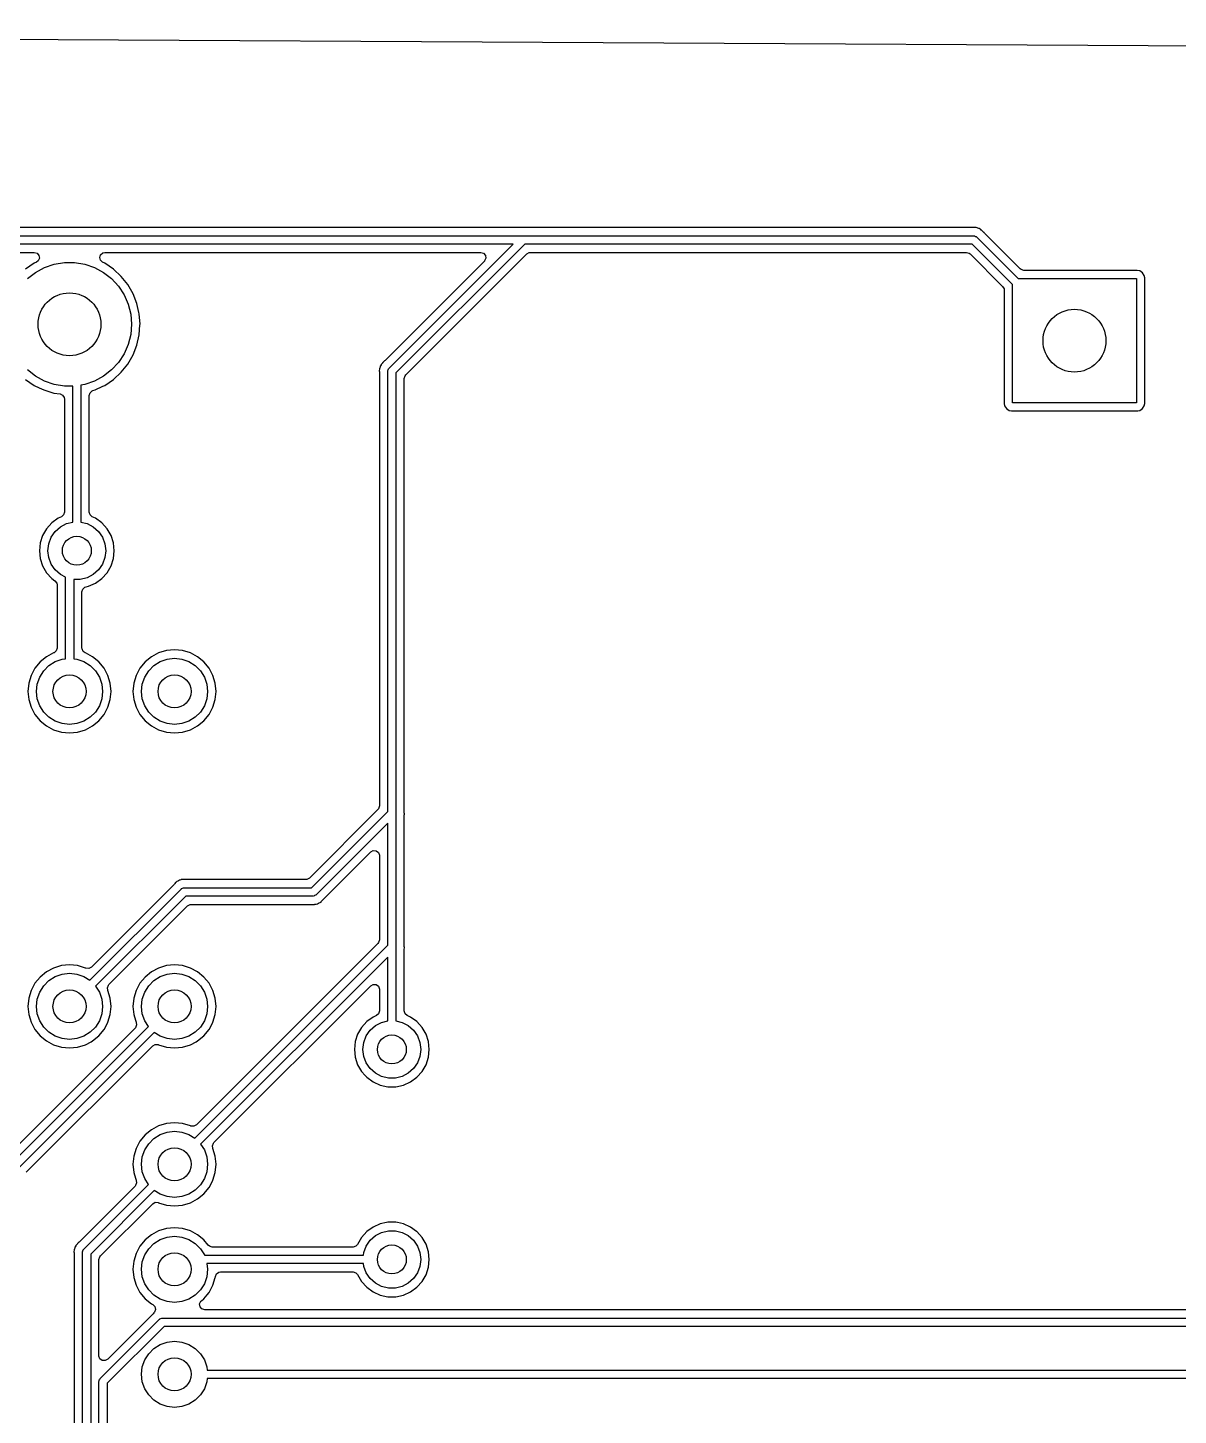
# Model space of a CAD drawing. Extents: x 148 to 304, y -194 to -124.
# Drawn here: x 204.22 to 232.05, y -157.11 to -123.55 of the extents above; entities that cross this region are included whole.
import ezdxf

# ---------------------------------------------------------------- set-up
doc = ezdxf.new("R2010")
doc.units = 0
doc.layers.add('BLACK', color=7, linetype='CONTINUOUS')

msp = doc.modelspace()

# ---------------------------------------------------------------- linework, layer by layer
at = {"layer": 'BLACK', "linetype": 'CONTINUOUS'}
for p, q in [((151.353963, -123.545501), (260.481167, -124.12907)), ((216.195195, -128.3795), (174.312139, -128.3795)), ((216.20092, -128.379368), (216.195195, -128.3795)), ((216.206972, -128.379088), (216.20092, -128.379368)), ((216.247235, -128.377227), (216.206972, -128.379088)), ((216.247238, -128.377227), (216.247235, -128.377227)), ((216.25501, -128.378311), (216.247238, -128.377227)), ((216.272138, -128.3795), (216.25501, -128.378311)), ((227.075536, -128.3795), (216.272138, -128.3795)), ((227.092666, -128.378311), (227.075536, -128.3795)), ((227.119119, -128.374621), (227.092666, -128.378311)), ((227.125858, -128.376206), (227.119119, -128.374621)), ((227.154249, -128.3795), (227.125858, -128.376206)), ((227.161173, -128.3795), (227.154249, -128.3795)), ((227.161174, -128.3795), (227.161173, -128.3795)), ((227.186089, -128.389151), (227.161174, -128.3795)), ((227.202483, -128.394228), (227.186089, -128.389151)), ((227.228479, -128.400343), (227.202483, -128.394228)), ((227.228481, -128.400344), (227.228478, -128.400343)), ((227.228478, -128.400343), (227.228479, -128.400343)), ((227.234192, -128.404256), (227.228481, -128.400344)), ((227.25947, -128.41758), (227.234192, -128.404256)), ((227.265933, -128.420084), (227.25947, -128.41758)), ((227.285679, -128.438084), (227.265933, -128.420084)), ((227.294077, -128.444737), (227.285679, -128.438084)), ((227.297794, -128.447823), (227.294077, -128.444737)), ((227.297796, -128.447825), (227.297794, -128.447823)), ((227.297797, -128.447826), (227.297796, -128.447825)), ((227.31056, -128.460589), (227.297797, -128.447826)), ((227.314683, -128.464525), (227.31056, -128.460589)), ((227.348955, -128.495768), (227.314683, -128.464525)), ((227.353687, -128.502035), (227.348955, -128.495768)), ((227.364962, -128.514991), (227.353687, -128.502035)), ((228.228152, -129.378181), (227.364962, -128.514991)), ((174.245, -128.58), (216.205, -128.58)), ((215.963578, -128.78), (174.286421, -128.78)), ((212.959289, -131.784289), (215.963578, -128.78)), ((216.246422, -128.78), (213.13, -131.896422)), ((216.205, -128.58), (227.105, -128.58)), ((227.063578, -128.78), (216.246422, -128.78)), ((228.04, -129.756422), (227.063578, -128.78)), ((227.105, -128.58), (227.112673, -128.582493)), ((227.112673, -128.582493), (227.120643, -128.581231)), ((227.120643, -128.581231), (227.141507, -128.591861)), ((227.141507, -128.591861), (227.163779, -128.599098)), ((227.163779, -128.599098), (227.168521, -128.605626)), ((227.168521, -128.605626), (227.175711, -128.609289)), ((227.175711, -128.609289), (228.181422, -129.615)), ((201.961826, -128.9805), (204.380517, -128.9805)), ((204.380517, -128.9805), (204.447556, -129.000185)), ((204.434319, -129.21622), (204.38105, -129.241872)), ((204.47423, -129.185703), (204.434319, -129.21622)), ((204.447556, -129.000185), (204.493311, -129.052989)), ((204.503255, -129.122147), (204.47423, -129.185703)), ((204.493311, -129.052989), (204.503255, -129.122147)), ((205.962869, -129.10197), (205.983917, -129.035346)), ((205.981182, -129.169397), (205.962869, -129.10197)), ((206.033041, -129.21622), (205.981182, -129.169397)), ((205.983917, -129.035346), (206.037643, -128.990678)), ((206.086309, -129.241872), (206.033041, -129.21622)), ((206.037643, -128.990678), (206.086843, -128.9805)), ((206.086843, -128.9805), (215.180167, -128.9805)), ((215.267848, -129.192181), (212.864986, -131.595041)), ((213.366819, -131.943152), (216.293152, -129.016819)), ((215.180167, -128.9805), (215.247206, -129.000185)), ((215.247206, -129.000185), (215.292961, -129.052989)), ((215.27388, -129.185703), (215.267848, -129.192181)), ((215.302905, -129.122147), (215.27388, -129.185703)), ((215.292961, -129.052989), (215.302905, -129.122147)), ((216.293152, -129.016819), (216.354475, -128.983334)), ((216.354475, -128.983334), (216.380833, -128.9805)), ((216.380833, -128.9805), (226.929167, -128.9805)), ((226.929167, -128.9805), (226.996206, -129.000185)), ((226.996206, -129.000185), (227.016848, -129.016819)), ((227.016848, -129.016819), (227.803181, -129.803152)), ((204.38105, -129.241872), (204.170462, -129.385448)), ((204.217758, -129.615094), (204.413258, -129.46293)), ((204.413258, -129.46293), (204.631137, -129.34502)), ((204.631137, -129.34502), (204.865452, -129.26458)), ((204.865452, -129.26458), (205.109811, -129.223803)), ((205.109811, -129.223803), (205.357549, -129.223803)), ((205.357549, -129.223803), (205.601908, -129.26458)), ((205.601908, -129.26458), (205.836223, -129.34502)), ((205.836223, -129.34502), (206.054102, -129.46293)), ((206.054102, -129.46293), (206.249602, -129.615094)), ((206.086311, -129.241874), (206.086309, -129.241872)), ((206.086314, -129.241875), (206.086311, -129.241874)), ((206.296897, -129.385448), (206.086314, -129.241875)), ((206.48373, -129.558803), (206.296897, -129.385448)), ((228.248794, -129.394815), (228.228152, -129.378181)), ((228.315833, -129.4145), (228.248794, -129.394815)), ((231.059748, -129.4145), (228.315833, -129.4145)), ((231.059752, -129.4145), (231.059748, -129.4145)), ((231.118229, -129.426131), (231.059752, -129.4145)), ((231.11823, -129.426132), (231.118229, -129.426131)), ((231.184552, -129.470447), (231.11823, -129.426132)), ((231.228867, -129.536769), (231.184552, -129.470447)), ((231.228868, -129.53677), (231.228867, -129.536769)), ((231.240499, -129.595247), (231.228868, -129.53677)), ((206.249602, -129.615094), (206.417391, -129.797361)), ((206.417391, -129.797361), (206.552891, -130.004759)), ((206.642639, -129.758068), (206.48373, -129.558803)), ((206.770073, -129.978792), (206.642639, -129.758068)), ((227.803181, -129.803152), (227.836666, -129.864475)), ((227.836666, -129.864475), (227.8395, -129.890833)), ((228.04, -132.615), (228.04, -129.756422)), ((228.181422, -129.615), (231.04, -129.615)), ((231.04, -129.615), (231.04, -132.615)), ((231.2405, -129.595249), (231.240499, -129.595247)), ((231.2405, -131.115001), (231.2405, -129.595249)), ((206.552891, -130.004759), (206.652406, -130.231631)), ((206.863188, -130.216043), (206.770073, -129.978792)), ((206.912299, -130.431216), (206.863188, -130.216043)), ((227.8395, -129.890833), (227.8395, -132.634752)), ((206.652406, -130.231631), (206.713222, -130.471788)), ((206.713222, -130.471788), (206.73368, -130.71868)), ((206.919902, -130.464525), (206.912299, -130.431216)), ((206.938948, -130.718675), (206.919902, -130.464525)), ((206.73368, -130.71868), (206.713222, -130.965572)), ((206.919902, -130.972837), (206.937788, -130.734157)), ((206.937788, -130.734157), (206.938948, -130.718684)), ((206.938948, -130.718684), (206.938948, -130.718675)), ((206.652406, -131.205729), (206.552891, -131.432601)), ((206.713222, -130.965572), (206.652406, -131.205729)), ((206.770073, -131.458568), (206.863188, -131.221317)), ((206.863188, -131.221317), (206.919902, -130.972837)), ((231.2405, -132.63475), (231.2405, -131.115001)), ((206.552891, -131.432601), (206.417391, -131.639999)), ((206.642639, -131.679292), (206.770073, -131.458568)), ((204.413258, -131.97443), (204.217758, -131.822266)), ((206.249602, -131.822266), (206.054102, -131.97443)), ((206.417391, -131.639999), (206.249602, -131.822266)), ((206.296897, -132.051912), (206.48373, -131.878557)), ((206.48373, -131.878557), (206.642639, -131.679292)), ((212.726206, -131.834141), (212.724621, -131.840877)), ((212.724621, -131.840877), (212.724621, -131.840882)), ((212.724621, -131.840882), (212.728311, -131.867333)), ((212.7295, -131.805751), (212.726206, -131.834141)), ((212.728311, -131.867333), (212.7295, -131.884464)), ((212.739151, -131.773913), (212.7295, -131.798826)), ((212.7295, -131.798826), (212.7295, -131.805751)), ((212.7295, -131.884464), (212.7295, -142.369167)), ((212.744228, -131.757517), (212.739151, -131.773913)), ((212.750343, -131.73152), (212.744228, -131.757517)), ((212.750345, -131.731515), (212.750343, -131.73152)), ((212.754259, -131.725802), (212.750345, -131.731515)), ((212.767578, -131.700533), (212.754259, -131.725802)), ((212.770083, -131.694067), (212.767578, -131.700533)), ((212.788085, -131.674319), (212.770083, -131.694066)), ((212.770083, -131.694066), (212.770083, -131.694067)), ((212.794746, -131.665911), (212.788085, -131.674319)), ((212.797827, -131.6622), (212.794746, -131.665911)), ((212.810574, -131.649453), (212.797827, -131.6622)), ((212.814522, -131.645318), (212.810574, -131.649453)), ((212.845767, -131.611044), (212.814522, -131.645318)), ((212.852035, -131.606312), (212.845767, -131.611044)), ((212.864986, -131.595041), (212.852035, -131.606312)), ((212.93, -131.855), (212.932493, -131.847326)), ((212.93, -142.503578), (212.93, -131.855)), ((212.931231, -131.839357), (212.941861, -131.818492)), ((212.932493, -131.847326), (212.931231, -131.839357)), ((212.941861, -131.818492), (212.949098, -131.796221)), ((212.949098, -131.796221), (212.955626, -131.791478)), ((212.955626, -131.791478), (212.959289, -131.784289)), ((213.13, -131.896422), (213.13, -142.545)), ((204.170463, -132.051912), (204.381046, -132.195485)), ((204.381046, -132.195485), (204.381051, -132.195487)), ((204.381051, -132.195487), (204.381052, -132.195488)), ((204.381052, -132.195488), (204.381053, -132.195489)), ((204.381053, -132.195489), (204.500454, -132.252989)), ((204.631137, -132.09234), (204.413258, -131.97443)), ((204.865452, -132.17278), (204.631137, -132.09234)), ((205.109811, -132.213557), (204.865452, -132.17278)), ((205.31, -132.213557), (205.109811, -132.213557)), ((205.31, -135.503955), (205.31, -132.213557)), ((205.601908, -132.17278), (205.51, -132.188116)), ((205.51, -132.188116), (205.51, -135.503955)), ((205.836223, -132.09234), (205.601908, -132.17278)), ((206.054102, -131.97443), (205.836223, -132.09234)), ((205.856684, -132.306069), (206.040538, -132.217529)), ((206.040538, -132.217529), (206.086306, -132.195489)), ((206.086306, -132.195488), (206.086314, -132.195485)), ((206.086306, -132.195489), (206.086306, -132.195488)), ((206.086314, -132.195485), (206.296897, -132.051912)), ((213.3305, -132.030833), (213.350185, -131.963794)), ((213.3305, -135.68868), (213.3305, -132.030833)), ((213.350185, -131.963794), (213.366819, -131.943152)), ((204.500454, -132.252989), (204.610672, -132.306067)), ((204.610672, -132.306067), (204.610673, -132.306067)), ((204.610673, -132.306067), (204.610676, -132.306069)), ((204.610676, -132.306069), (204.854222, -132.381193)), ((204.854222, -132.381193), (205.003982, -132.403766)), ((205.003982, -132.403766), (205.067339, -132.433223)), ((205.067339, -132.433223), (205.104712, -132.492257)), ((205.104712, -132.492257), (205.1095, -132.526381)), ((205.1095, -132.526381), (205.1095, -135.262545)), ((205.7105, -132.442676), (205.730185, -132.375637)), ((205.7105, -135.262545), (205.7105, -132.442676)), ((205.730185, -132.375637), (205.782989, -132.329882)), ((205.782989, -132.329882), (205.797941, -132.324188)), ((205.797941, -132.324188), (205.856684, -132.306069)), ((227.8395, -132.634752), (227.851131, -132.693229)), ((227.851131, -132.693229), (227.851132, -132.69323)), ((227.851132, -132.69323), (227.895447, -132.759552)), ((227.895447, -132.759552), (227.961769, -132.803867)), ((227.961769, -132.803867), (227.96177, -132.803868)), ((227.96177, -132.803868), (228.020247, -132.815499)), ((228.020247, -132.815499), (228.02025, -132.8155)), ((228.02025, -132.8155), (228.020252, -132.8155)), ((228.020252, -132.8155), (231.05975, -132.8155)), ((231.04, -132.615), (228.04, -132.615)), ((231.05975, -132.8155), (231.059751, -132.815499)), ((231.059751, -132.815499), (231.074568, -132.812552)), ((231.074568, -132.812552), (231.118229, -132.803868)), ((231.118229, -132.803868), (231.118229, -132.803867)), ((231.118229, -132.803867), (231.118231, -132.803867)), ((231.118231, -132.803867), (231.184552, -132.759552)), ((231.184552, -132.759552), (231.228867, -132.693231)), ((231.228867, -132.693231), (231.228867, -132.693229)), ((231.228867, -132.693229), (231.228868, -132.693229)), ((231.228868, -132.693229), (231.240499, -132.634752)), ((231.240499, -132.634752), (231.2405, -132.63475)), ((204.804129, -135.522111), (204.677466, -135.662785)), ((204.957265, -135.410851), (204.804129, -135.522111)), ((204.95727, -135.410848), (204.957265, -135.410851)), ((205.035936, -135.375824), (204.95727, -135.410848)), ((205.012355, -135.618911), (205.161777, -135.540489)), ((205.037011, -135.375339), (205.035936, -135.375824)), ((205.089815, -135.329584), (205.037011, -135.375339)), ((205.1095, -135.262545), (205.089815, -135.329584)), ((205.161777, -135.540489), (205.31, -135.503955)), ((205.51, -135.503955), (205.658223, -135.540489)), ((205.658223, -135.540489), (205.807645, -135.618911)), ((205.710506, -135.263725), (205.7105, -135.262545)), ((205.730827, -135.330574), (205.710506, -135.263725)), ((205.784064, -135.375824), (205.730827, -135.330574)), ((205.862729, -135.410848), (205.784064, -135.375824)), ((205.862734, -135.410851), (205.862729, -135.410848)), ((206.01587, -135.522111), (205.862734, -135.410851)), ((206.015871, -135.522112), (206.01587, -135.522111)), ((206.142533, -135.662784), (206.015871, -135.522112)), ((204.582818, -135.826722), (204.524327, -136.00674)), ((204.582821, -135.826715), (204.582818, -135.826722)), ((204.677466, -135.662785), (204.582821, -135.826715)), ((204.730341, -136.027479), (204.790181, -135.869694)), ((204.790181, -135.869694), (204.886042, -135.730814)), ((204.886042, -135.730814), (205.012355, -135.618911)), ((205.807645, -135.618911), (205.933958, -135.730814)), ((205.933958, -135.730814), (206.029819, -135.869694)), ((206.029819, -135.869694), (206.089659, -136.027479)), ((206.237179, -135.826716), (206.142533, -135.662784)), ((206.295674, -136.006744), (206.237179, -135.826716)), ((213.3305, -138.22868), (213.3305, -135.68868)), ((204.524326, -136.006744), (204.50454, -136.195)), ((204.50454, -136.195), (204.524326, -136.383256)), ((204.524327, -136.00674), (204.524326, -136.006744)), ((204.71, -136.195), (204.730341, -136.027479)), ((204.730341, -136.362521), (204.71, -136.195)), ((206.089659, -136.027479), (206.11, -136.195)), ((206.11, -136.195), (206.089659, -136.362521)), ((206.31546, -136.195), (206.295674, -136.006744)), ((206.295674, -136.383256), (206.31546, -136.195)), ((204.524326, -136.383256), (204.524327, -136.383259)), ((204.524327, -136.383259), (204.582818, -136.563277)), ((204.582818, -136.563277), (204.582821, -136.563284)), ((204.582821, -136.563284), (204.677467, -136.727216)), ((204.790181, -136.520306), (204.730341, -136.362521)), ((204.886042, -136.659186), (204.790181, -136.520306)), ((206.029819, -136.520306), (205.933958, -136.659186)), ((206.089659, -136.362521), (206.029819, -136.520306)), ((206.142533, -136.727216), (206.237179, -136.563284)), ((206.237179, -136.563284), (206.295674, -136.383256)), ((204.677467, -136.727216), (204.804129, -136.867888)), ((204.804129, -136.867888), (204.882064, -136.924511)), ((204.882064, -136.924511), (204.924731, -136.97984)), ((205.012355, -136.771089), (204.886042, -136.659186)), ((205.13368, -136.834764), (205.012355, -136.771089)), ((205.13368, -138.809947), (205.13368, -136.834764)), ((205.494376, -136.889896), (205.33368, -136.889896)), ((205.33368, -136.889896), (205.33368, -138.809947)), ((205.658223, -136.849511), (205.494376, -136.889896)), ((205.807645, -136.771089), (205.658223, -136.849511)), ((205.933958, -136.659186), (205.807645, -136.771089)), ((205.86273, -136.979151), (206.015871, -136.867888)), ((206.015871, -136.867888), (206.142533, -136.727216)), ((204.924731, -136.97984), (204.93318, -137.024829)), ((204.93318, -137.024829), (204.93318, -138.552351)), ((205.53418, -137.189635), (205.553865, -137.122596)), ((205.53418, -138.552351), (205.53418, -137.189635)), ((205.553865, -137.122596), (205.606669, -137.076841)), ((205.606669, -137.076841), (205.63239, -137.068347)), ((205.63239, -137.068347), (205.689803, -137.056144)), ((205.689803, -137.056144), (205.86273, -136.979151)), ((213.3305, -142.515535), (213.3305, -138.22868)), ((204.93318, -138.552351), (204.913495, -138.61939)), ((205.535288, -138.568889), (205.53418, -138.552351)), ((205.563738, -138.632704), (205.535288, -138.568889)), ((207.57755, -138.612655), (207.388946, -138.669868)), ((207.77368, -138.593339), (207.57755, -138.612655)), ((207.969809, -138.612655), (207.77368, -138.593339)), ((207.969812, -138.612656), (207.969809, -138.612655)), ((208.158407, -138.669866), (207.969812, -138.612656)), ((204.522796, -138.887796), (204.39777, -139.04014)), ((204.67514, -138.76277), (204.522796, -138.887796)), ((204.675147, -138.762766), (204.67514, -138.76277)), ((204.848949, -138.669867), (204.675147, -138.762766)), ((204.734888, -138.973215), (204.886573, -138.877905)), ((204.85458, -138.667535), (204.848949, -138.669867)), ((204.860691, -138.665145), (204.854551, -138.667466)), ((204.854551, -138.667466), (204.85458, -138.667535)), ((204.913495, -138.61939), (204.860691, -138.665145)), ((204.886573, -138.877905), (205.055663, -138.818738)), ((205.055663, -138.818738), (205.13368, -138.809947)), ((205.33368, -138.809947), (205.411697, -138.818738)), ((205.411697, -138.818738), (205.580787, -138.877905)), ((205.613654, -138.665424), (205.563738, -138.632704)), ((205.580787, -138.877905), (205.732472, -138.973215)), ((205.61278, -138.667535), (205.613654, -138.665424)), ((205.61841, -138.669867), (205.61278, -138.667535)), ((205.792212, -138.762766), (205.61841, -138.669867)), ((205.792219, -138.76277), (205.792212, -138.762766)), ((205.944563, -138.887796), (205.792219, -138.76277)), ((206.069589, -139.04014), (205.944563, -138.887796)), ((207.062796, -138.887796), (206.93777, -139.04014)), ((207.21514, -138.76277), (207.062796, -138.887796)), ((207.215147, -138.762766), (207.21514, -138.76277)), ((207.388946, -138.669868), (207.215147, -138.762766)), ((207.274888, -138.973215), (207.426573, -138.877905)), ((207.426573, -138.877905), (207.595663, -138.818738)), ((207.595663, -138.818738), (207.77368, -138.79868)), ((207.77368, -138.79868), (207.951697, -138.818738)), ((207.951697, -138.818738), (208.120787, -138.877905)), ((208.120787, -138.877905), (208.272472, -138.973215)), ((208.158413, -138.669868), (208.158407, -138.669866)), ((208.332212, -138.762766), (208.158413, -138.669868)), ((208.332219, -138.76277), (208.332212, -138.762766)), ((208.484563, -138.887796), (208.332219, -138.76277)), ((208.609589, -139.04014), (208.484563, -138.887796)), ((204.304868, -139.213946), (204.247655, -139.40255)), ((204.397766, -139.040147), (204.304868, -139.213946)), ((204.39777, -139.04014), (204.397766, -139.040147)), ((204.453738, -139.420663), (204.512905, -139.251573)), ((204.512905, -139.251573), (204.608215, -139.099888)), ((204.608215, -139.099888), (204.734888, -138.973215)), ((205.732472, -138.973215), (205.859145, -139.099888)), ((205.859145, -139.099888), (205.954455, -139.251573)), ((205.954455, -139.251573), (206.013622, -139.420663)), ((206.069593, -139.040147), (206.069589, -139.04014)), ((206.162491, -139.213946), (206.069593, -139.040147)), ((206.162491, -139.213949), (206.162491, -139.213946)), ((206.162494, -139.213953), (206.162491, -139.213949)), ((206.219704, -139.402548), (206.162494, -139.213953)), ((206.844868, -139.213946), (206.787655, -139.40255)), ((206.937766, -139.040147), (206.844868, -139.213946)), ((206.93777, -139.04014), (206.937766, -139.040147)), ((206.993738, -139.420663), (207.052905, -139.251573)), ((207.052905, -139.251573), (207.148215, -139.099888)), ((207.148215, -139.099888), (207.274888, -138.973215)), ((208.272472, -138.973215), (208.399145, -139.099888)), ((208.399145, -139.099888), (208.494455, -139.251573)), ((208.494455, -139.251573), (208.553622, -139.420663)), ((208.609593, -139.040147), (208.609589, -139.04014)), ((208.702491, -139.213946), (208.609593, -139.040147)), ((208.702491, -139.213949), (208.702491, -139.213946)), ((208.702494, -139.213953), (208.702491, -139.213949)), ((208.759704, -139.402548), (208.702494, -139.213953)), ((204.247655, -139.40255), (204.228339, -139.59868)), ((204.228339, -139.59868), (204.247655, -139.794809)), ((204.43368, -139.59868), (204.453738, -139.420663)), ((204.453738, -139.776697), (204.43368, -139.59868)), ((206.013622, -139.420663), (206.03368, -139.59868)), ((206.03368, -139.59868), (206.013622, -139.776697)), ((206.239021, -139.59868), (206.219704, -139.402548)), ((206.219704, -139.794812), (206.239021, -139.59868)), ((206.787655, -139.40255), (206.768339, -139.59868)), ((206.768339, -139.59868), (206.787655, -139.794809)), ((206.97368, -139.59868), (206.993738, -139.420663)), ((206.993738, -139.776697), (206.97368, -139.59868)), ((208.553622, -139.420663), (208.57368, -139.59868)), ((208.57368, -139.59868), (208.553622, -139.776697)), ((208.779021, -139.59868), (208.759704, -139.402548)), ((208.759704, -139.794812), (208.779021, -139.59868)), ((204.247655, -139.794809), (204.247656, -139.794812)), ((204.247656, -139.794812), (204.303168, -139.977811)), ((204.512905, -139.945787), (204.453738, -139.776697)), ((204.608215, -140.097472), (204.512905, -139.945787)), ((205.954455, -139.945787), (205.859145, -140.097472)), ((206.013622, -139.776697), (205.954455, -139.945787)), ((206.162494, -139.983407), (206.219704, -139.794812)), ((206.787655, -139.794809), (206.787656, -139.794812)), ((206.787656, -139.794812), (206.843168, -139.977811)), ((207.052905, -139.945787), (206.993738, -139.776697)), ((207.148215, -140.097472), (207.052905, -139.945787)), ((208.494455, -139.945787), (208.399145, -140.097472)), ((208.553622, -139.776697), (208.494455, -139.945787)), ((208.702494, -139.983407), (208.759704, -139.794812)), ((204.303168, -139.977811), (204.304868, -139.983413)), ((204.304868, -139.983413), (204.397766, -140.157212)), ((204.397766, -140.157212), (204.39777, -140.157219)), ((204.39777, -140.157219), (204.522796, -140.309563)), ((204.734888, -140.224145), (204.608215, -140.097472)), ((204.886573, -140.319455), (204.734888, -140.224145)), ((205.732472, -140.224145), (205.580787, -140.319455)), ((205.859145, -140.097472), (205.732472, -140.224145)), ((205.944563, -140.309563), (206.06959, -140.157218)), ((206.06959, -140.157218), (206.162494, -139.983407)), ((206.843168, -139.977811), (206.844868, -139.983413)), ((206.844868, -139.983413), (206.937766, -140.157212)), ((206.937766, -140.157212), (206.93777, -140.157219)), ((206.93777, -140.157219), (207.062796, -140.309563)), ((207.274888, -140.224145), (207.148215, -140.097472)), ((207.426573, -140.319455), (207.274888, -140.224145)), ((208.272472, -140.224145), (208.120787, -140.319455)), ((208.399145, -140.097472), (208.272472, -140.224145)), ((208.484563, -140.309563), (208.60959, -140.157218)), ((208.60959, -140.157218), (208.702494, -139.983407)), ((204.522796, -140.309563), (204.67514, -140.434589)), ((204.67514, -140.434589), (204.675147, -140.434593)), ((204.675147, -140.434593), (204.848946, -140.527491)), ((204.848946, -140.527491), (204.848949, -140.527491)), ((204.848949, -140.527491), (204.848953, -140.527494)), ((204.848953, -140.527494), (205.037548, -140.584704)), ((205.055663, -140.378622), (204.886573, -140.319455)), ((205.037548, -140.584704), (205.23368, -140.604021)), ((205.23368, -140.39868), (205.055663, -140.378622)), ((205.411697, -140.378622), (205.23368, -140.39868)), ((205.23368, -140.604021), (205.429812, -140.584704)), ((205.580787, -140.319455), (205.411697, -140.378622)), ((205.429812, -140.584704), (205.618407, -140.527494)), ((205.618407, -140.527494), (205.792218, -140.43459)), ((205.792218, -140.43459), (205.944563, -140.309563)), ((207.062796, -140.309563), (207.21514, -140.434589)), ((207.21514, -140.434589), (207.215147, -140.434593)), ((207.215147, -140.434593), (207.388946, -140.527491)), ((207.388946, -140.527491), (207.388949, -140.527491)), ((207.388949, -140.527491), (207.388953, -140.527494)), ((207.388953, -140.527494), (207.577548, -140.584704)), ((207.595663, -140.378622), (207.426573, -140.319455)), ((207.577548, -140.584704), (207.77368, -140.604021)), ((207.77368, -140.39868), (207.595663, -140.378622)), ((207.951697, -140.378622), (207.77368, -140.39868)), ((207.77368, -140.604021), (207.969812, -140.584704)), ((208.120787, -140.319455), (207.951697, -140.378622)), ((207.969812, -140.584704), (208.158407, -140.527494)), ((208.158407, -140.527494), (208.332218, -140.43459)), ((208.332218, -140.43459), (208.484563, -140.309563)), ((212.693181, -142.456848), (211.036848, -144.113181)), ((211.083578, -144.35), (212.93, -142.503578)), ((212.709815, -142.436206), (212.693181, -142.456848)), ((212.7295, -142.369167), (212.709815, -142.436206)), ((213.13, -142.545), (213.13, -145.72)), ((213.331689, -142.532665), (213.3305, -142.515535)), ((213.3305, -142.594248), (213.333794, -142.565856)), ((213.3305, -145.752895), (213.3305, -142.594248)), ((213.335379, -142.559119), (213.331689, -142.532665)), ((213.333794, -142.565856), (213.335379, -142.559119)), ((212.93, -142.786422), (211.195711, -144.520711)), ((212.93, -145.72), (212.93, -142.786422)), ((211.358314, -144.641655), (212.51782, -143.482149)), ((212.51782, -143.482149), (212.579142, -143.448666)), ((212.579142, -143.448666), (212.648834, -143.45365)), ((212.648834, -143.45365), (212.704767, -143.495522)), ((212.704767, -143.495522), (212.729184, -143.560986)), ((212.729184, -143.560986), (212.7295, -143.569832)), ((212.7295, -143.569832), (212.7295, -145.606526)), ((207.769039, -144.258348), (205.76106, -146.266327)), ((207.780309, -144.245398), (207.769039, -144.258348)), ((207.796408, -144.22408), (207.780309, -144.245398)), ((207.802302, -144.220431), (207.796408, -144.22408)), ((207.824696, -144.202693), (207.802302, -144.220431)), ((207.829597, -144.197792), (207.824696, -144.202693)), ((207.854034, -144.187001), (207.829597, -144.197792)), ((207.869214, -144.179), (207.854034, -144.187001)), ((207.891926, -144.164939), (207.869214, -144.179)), ((207.891932, -144.164936), (207.891926, -144.164939)), ((207.898739, -144.163664), (207.891932, -144.164936)), ((207.926025, -144.155215), (207.898739, -144.163664)), ((207.932366, -144.152415), (207.926025, -144.155215)), ((207.932367, -144.152415), (207.932366, -144.152415)), ((207.959056, -144.151181), (207.932367, -144.152415)), ((207.969692, -144.149947), (207.959056, -144.151181)), ((207.974511, -144.1495), (207.969692, -144.149947)), ((207.974516, -144.1495), (207.974511, -144.1495)), ((207.992556, -144.1495), (207.974516, -144.1495)), ((207.998281, -144.149368), (207.992556, -144.1495)), ((208.004333, -144.149088), (207.998281, -144.149368)), ((208.044596, -144.147227), (208.004333, -144.149088)), ((208.044599, -144.147227), (208.044596, -144.147227)), ((208.052371, -144.148311), (208.044599, -144.147227)), ((208.069499, -144.1495), (208.052371, -144.148311)), ((210.949167, -144.1495), (208.069499, -144.1495)), ((210.975525, -144.146666), (210.949167, -144.1495)), ((211.036848, -144.113181), (210.975525, -144.146666)), ((205.723414, -146.587523), (207.931649, -144.379289)), ((208.043782, -144.55), (205.864836, -146.728945)), ((207.931649, -144.379289), (207.938838, -144.375625)), ((207.938838, -144.375625), (207.943581, -144.369098)), ((207.943581, -144.369098), (207.965849, -144.361862)), ((207.965849, -144.361862), (207.986717, -144.35123)), ((207.986717, -144.35123), (207.994688, -144.352492)), ((207.994688, -144.352492), (208.00236, -144.35)), ((208.00236, -144.35), (211.083578, -144.35)), ((211.125, -144.55), (208.043782, -144.55)), ((211.132673, -144.547506), (211.125, -144.55)), ((211.140643, -144.548769), (211.132673, -144.547506)), ((211.161507, -144.538138), (211.140643, -144.548769)), ((211.183779, -144.530902), (211.161507, -144.538138)), ((211.188521, -144.524373), (211.183779, -144.530902)), ((211.195711, -144.520711), (211.188521, -144.524373)), ((211.330952, -144.675919), (211.347053, -144.654595)), ((211.347053, -144.654595), (211.358314, -144.641655)), ((206.186023, -146.691306), (208.090512, -144.786819)), ((208.090512, -144.786819), (208.151835, -144.753334)), ((208.151835, -144.753334), (208.178193, -144.7505)), ((208.178193, -144.7505), (211.057862, -144.7505)), ((211.057862, -144.7505), (211.07499, -144.751689)), ((211.07499, -144.751689), (211.082761, -144.752772)), ((211.082761, -144.752772), (211.082761, -144.752771)), ((211.082761, -144.752771), (211.082765, -144.752773)), ((211.082765, -144.752773), (211.12908, -144.750632)), ((211.12908, -144.750632), (211.134805, -144.7505)), ((211.134805, -144.7505), (211.152843, -144.7505)), ((211.152843, -144.7505), (211.152844, -144.7505)), ((211.152844, -144.750499), (211.157731, -144.750046)), ((211.152844, -144.7505), (211.152844, -144.750499)), ((211.157731, -144.750046), (211.168318, -144.748817)), ((211.168318, -144.748817), (211.194992, -144.747585)), ((211.194992, -144.747585), (211.201322, -144.744789)), ((211.201322, -144.744789), (211.228629, -144.736332)), ((211.228629, -144.736332), (211.235433, -144.735061)), ((211.235433, -144.735061), (211.235435, -144.735059)), ((211.235435, -144.735059), (211.235437, -144.735059)), ((211.235437, -144.735059), (211.258138, -144.721003)), ((211.258138, -144.721003), (211.273325, -144.712996)), ((211.273325, -144.712996), (211.297765, -144.702206)), ((211.297765, -144.702206), (211.302661, -144.697309)), ((211.302661, -144.697309), (211.325069, -144.679561)), ((211.325069, -144.679561), (211.330952, -144.675919)), ((212.7295, -145.606526), (212.709815, -145.673565)), ((208.263414, -150.407523), (212.93, -145.740938)), ((212.693181, -145.694207), (208.30106, -150.086327)), ((212.709815, -145.673565), (212.693181, -145.694207)), ((212.93, -145.740938), (212.93, -145.72)), ((213.13, -145.72), (213.13, -147.568955)), ((213.331689, -145.770025), (213.3305, -145.752895)), ((213.3305, -145.831608), (213.333795, -145.803215)), ((213.3305, -147.327545), (213.3305, -145.831608)), ((213.335379, -145.796479), (213.331689, -145.770025)), ((213.333795, -145.803215), (213.335378, -145.796483)), ((213.335378, -145.796483), (213.335379, -145.796479)), ((204.848946, -146.289868), (204.675147, -146.382766)), ((205.03755, -146.232655), (204.848946, -146.289868)), ((205.23368, -146.213339), (205.03755, -146.232655)), ((205.429809, -146.232655), (205.23368, -146.213339)), ((205.429812, -146.232656), (205.429809, -146.232655)), ((205.618407, -146.289866), (205.429812, -146.232656)), ((205.618408, -146.289866), (205.618407, -146.289866)), ((205.618419, -146.28987), (205.618408, -146.289866)), ((205.624039, -146.292198), (205.618419, -146.28987)), ((205.624066, -146.292131), (205.624039, -146.292198)), ((205.630045, -146.294828), (205.624066, -146.292131)), ((205.699737, -146.299812), (205.630045, -146.294828)), ((205.76106, -146.266327), (205.699737, -146.299812)), ((207.388946, -146.289868), (207.215147, -146.382766)), ((207.57755, -146.232655), (207.388946, -146.289868)), ((207.77368, -146.213339), (207.57755, -146.232655)), ((207.969809, -146.232655), (207.77368, -146.213339)), ((207.969812, -146.232656), (207.969809, -146.232655)), ((208.158407, -146.289866), (207.969812, -146.232656)), ((208.158413, -146.289868), (208.158407, -146.289866)), ((208.332212, -146.382766), (208.158413, -146.289868)), ((212.93, -146.023782), (208.404836, -150.548945)), ((212.93, -147.568955), (212.93, -146.023782)), ((204.397766, -146.660147), (204.304868, -146.833946)), ((204.39777, -146.66014), (204.397766, -146.660147)), ((204.522796, -146.507796), (204.39777, -146.66014)), ((204.67514, -146.38277), (204.522796, -146.507796)), ((204.608215, -146.719888), (204.734888, -146.593215)), ((204.675147, -146.382766), (204.67514, -146.38277)), ((204.734888, -146.593215), (204.886573, -146.497905)), ((204.886573, -146.497905), (205.055663, -146.438738)), ((205.055663, -146.438738), (205.23368, -146.41868)), ((205.23368, -146.41868), (205.411697, -146.438738)), ((205.411697, -146.438738), (205.580787, -146.497905)), ((205.580787, -146.497905), (205.723414, -146.587523)), ((206.937766, -146.660147), (206.844868, -146.833946)), ((206.93777, -146.66014), (206.937766, -146.660147)), ((207.062796, -146.507796), (206.93777, -146.66014)), ((207.21514, -146.38277), (207.062796, -146.507796)), ((207.148215, -146.719888), (207.274888, -146.593215)), ((207.215147, -146.382766), (207.21514, -146.38277)), ((207.274888, -146.593215), (207.426573, -146.497905)), ((207.426573, -146.497905), (207.595663, -146.438738)), ((207.595663, -146.438738), (207.77368, -146.41868)), ((207.77368, -146.41868), (207.951697, -146.438738)), ((207.951697, -146.438738), (208.120787, -146.497905)), ((208.120787, -146.497905), (208.272472, -146.593215)), ((208.272472, -146.593215), (208.399145, -146.719888)), ((208.332219, -146.38277), (208.332212, -146.382766)), ((208.484563, -146.507796), (208.332219, -146.38277)), ((208.609589, -146.66014), (208.484563, -146.507796)), ((208.609593, -146.660147), (208.609589, -146.66014)), ((208.702491, -146.833946), (208.609593, -146.660147)), ((204.304868, -146.833946), (204.247655, -147.02255)), ((204.453738, -147.040663), (204.512905, -146.871573)), ((204.512905, -146.871573), (204.608215, -146.719888)), ((205.864836, -146.728945), (205.954455, -146.871573)), ((205.954455, -146.871573), (206.013622, -147.040663)), ((206.150111, -146.769038), (206.175107, -146.703792)), ((206.162276, -146.827445), (206.150111, -146.769038)), ((206.160162, -146.828321), (206.162276, -146.827445)), ((206.162489, -146.83394), (206.160162, -146.828321)), ((206.162491, -146.833948), (206.162489, -146.83394)), ((206.162494, -146.833953), (206.162491, -146.833948)), ((206.219704, -147.022548), (206.162494, -146.833953)), ((206.175107, -146.703792), (206.186023, -146.691306)), ((206.844868, -146.833946), (206.787655, -147.02255)), ((206.993738, -147.040663), (207.052905, -146.871573)), ((207.052905, -146.871573), (207.148215, -146.719888)), ((208.399145, -146.719888), (208.494455, -146.871573)), ((208.494455, -146.871573), (208.553622, -147.040663)), ((208.702491, -146.833949), (208.702491, -146.833946)), ((208.702494, -146.833953), (208.702491, -146.833949)), ((208.759704, -147.022548), (208.702494, -146.833953)), ((208.726023, -150.511306), (212.517821, -146.719509)), ((212.517821, -146.719509), (212.579142, -146.686026)), ((212.579142, -146.686026), (212.648834, -146.69101)), ((212.648834, -146.69101), (212.704767, -146.732882)), ((212.704767, -146.732882), (212.729184, -146.798346)), ((212.729184, -146.798346), (212.7295, -146.807192)), ((212.7295, -146.807192), (212.7295, -147.327545)), ((204.247655, -147.02255), (204.228339, -147.21868)), ((204.228339, -147.21868), (204.247655, -147.414809)), ((204.43368, -147.21868), (204.453738, -147.040663)), ((204.453738, -147.396697), (204.43368, -147.21868)), ((206.013622, -147.040663), (206.03368, -147.21868)), ((206.03368, -147.21868), (206.013622, -147.396697)), ((206.239021, -147.21868), (206.219704, -147.022548)), ((206.219704, -147.414812), (206.239021, -147.21868)), ((206.787655, -147.02255), (206.768339, -147.21868)), ((206.768339, -147.21868), (206.787655, -147.414809)), ((206.97368, -147.21868), (206.993738, -147.040663)), ((206.993738, -147.396697), (206.97368, -147.21868)), ((208.553622, -147.040663), (208.57368, -147.21868)), ((208.57368, -147.21868), (208.553622, -147.396697)), ((208.779021, -147.21868), (208.759704, -147.022548)), ((208.759704, -147.414812), (208.779021, -147.21868)), ((212.7295, -147.327545), (212.709815, -147.394584)), ((213.330506, -147.328725), (213.3305, -147.327545)), ((213.350827, -147.395574), (213.330506, -147.328725)), ((204.247655, -147.414809), (204.247656, -147.414812)), ((204.247656, -147.414812), (204.28052, -147.523151)), ((204.28052, -147.523151), (204.304868, -147.603413)), ((204.304868, -147.603413), (204.397766, -147.777212)), ((204.512905, -147.565787), (204.453738, -147.396697)), ((204.608215, -147.717472), (204.512905, -147.565787)), ((205.954455, -147.565787), (205.859145, -147.717472)), ((206.013622, -147.396697), (205.954455, -147.565787)), ((206.06959, -147.777218), (206.150953, -147.624999)), ((206.150953, -147.624999), (206.162491, -147.603413)), ((206.162491, -147.603412), (206.162494, -147.603407)), ((206.162491, -147.603413), (206.162491, -147.603412)), ((206.162494, -147.603407), (206.219704, -147.414812)), ((206.787655, -147.414809), (206.787656, -147.414812)), ((206.787656, -147.414812), (206.828105, -147.548155)), ((206.828105, -147.548155), (206.84487, -147.603419)), ((206.857243, -147.668367), (206.832222, -147.733603)), ((206.84487, -147.603419), (206.847198, -147.609039)), ((206.847198, -147.609039), (206.845091, -147.609911)), ((206.845091, -147.609911), (206.857243, -147.668367)), ((207.052905, -147.565787), (206.993738, -147.396697)), ((207.142523, -147.708414), (207.052905, -147.565787)), ((208.494455, -147.565787), (208.399145, -147.717472)), ((208.553622, -147.396697), (208.494455, -147.565787)), ((208.60959, -147.777218), (208.690953, -147.624999)), ((208.690953, -147.624999), (208.702491, -147.603413)), ((208.702491, -147.603412), (208.702494, -147.603407)), ((208.702491, -147.603413), (208.702491, -147.603412)), ((208.702494, -147.603407), (208.759704, -147.414812)), ((212.424129, -147.587111), (212.297466, -147.727785)), ((212.577265, -147.475851), (212.424129, -147.587111)), ((212.57727, -147.475848), (212.577265, -147.475851)), ((212.655936, -147.440824), (212.57727, -147.475848)), ((212.632355, -147.683911), (212.781777, -147.605489)), ((212.657011, -147.440339), (212.655936, -147.440824)), ((212.709815, -147.394584), (212.657011, -147.440339)), ((212.781777, -147.605489), (212.93, -147.568955)), ((213.13, -147.568955), (213.278223, -147.605489)), ((213.278223, -147.605489), (213.427645, -147.683911)), ((213.404064, -147.440824), (213.350827, -147.395574)), ((213.482729, -147.475848), (213.404064, -147.440824)), ((213.482734, -147.475851), (213.482729, -147.475848)), ((213.63587, -147.587111), (213.482734, -147.475851)), ((213.635871, -147.587112), (213.63587, -147.587111)), ((213.762533, -147.727784), (213.635871, -147.587112)), ((206.821327, -147.74606), (203.865528, -150.701861)), ((203.912258, -150.93868), (207.142523, -147.708414)), ((207.283945, -147.849836), (204.024391, -151.109391)), ((204.397766, -147.777212), (204.39777, -147.777219)), ((204.39777, -147.777219), (204.522796, -147.929563)), ((204.522796, -147.929563), (204.67514, -148.054589)), ((204.734888, -147.844145), (204.608215, -147.717472)), ((204.886573, -147.939455), (204.734888, -147.844145)), ((205.055663, -147.998622), (204.886573, -147.939455)), ((205.23368, -148.01868), (205.055663, -147.998622)), ((205.411697, -147.998622), (205.23368, -148.01868)), ((205.580787, -147.939455), (205.411697, -147.998622)), ((205.732472, -147.844145), (205.580787, -147.939455)), ((205.859145, -147.717472), (205.732472, -147.844145)), ((205.792218, -148.05459), (205.944563, -147.929563)), ((205.944563, -147.929563), (206.06959, -147.777218)), ((206.832222, -147.733603), (206.821327, -147.74606)), ((207.426573, -147.939455), (207.283945, -147.849836)), ((207.595663, -147.998622), (207.426573, -147.939455)), ((207.77368, -148.01868), (207.595663, -147.998622)), ((207.951697, -147.998622), (207.77368, -148.01868)), ((208.120787, -147.939455), (207.951697, -147.998622)), ((208.272472, -147.844145), (208.120787, -147.939455)), ((208.399145, -147.717472), (208.272472, -147.844145)), ((208.332218, -148.05459), (208.484563, -147.929563)), ((208.484563, -147.929563), (208.60959, -147.777218)), ((212.202818, -147.891722), (212.144327, -148.07174)), ((212.202821, -147.891715), (212.202818, -147.891722)), ((212.297466, -147.727785), (212.202821, -147.891715)), ((212.350341, -148.092479), (212.410181, -147.934694)), ((212.410181, -147.934694), (212.506042, -147.795814)), ((212.506042, -147.795814), (212.632355, -147.683911)), ((213.427645, -147.683911), (213.553958, -147.795814)), ((213.553958, -147.795814), (213.649819, -147.934694)), ((213.649819, -147.934694), (213.709659, -148.092479)), ((213.857179, -147.891716), (213.762533, -147.727784)), ((213.915674, -148.071744), (213.857179, -147.891716)), ((204.186994, -151.230335), (207.2463, -148.171029)), ((204.67514, -148.054589), (204.675147, -148.054593)), ((204.675147, -148.054593), (204.848946, -148.147491)), ((204.848946, -148.147491), (204.848949, -148.147491)), ((204.848949, -148.147491), (204.848953, -148.147494)), ((204.848953, -148.147494), (205.037548, -148.204704)), ((205.037548, -148.204704), (205.23368, -148.224021)), ((205.23368, -148.224021), (205.429812, -148.204704)), ((205.429812, -148.204704), (205.618407, -148.147494)), ((205.618407, -148.147494), (205.618417, -148.147489)), ((205.618417, -148.147489), (205.75455, -148.074724)), ((205.75455, -148.074724), (205.792218, -148.05459)), ((207.2463, -148.171029), (207.307621, -148.137546)), ((207.307621, -148.137546), (207.377313, -148.14253)), ((207.377313, -148.14253), (207.383293, -148.145229)), ((207.383293, -148.145229), (207.383321, -148.145162)), ((207.383321, -148.145162), (207.38894, -148.147489)), ((207.38894, -148.147489), (207.388948, -148.147491)), ((207.388948, -148.147491), (207.388953, -148.147494)), ((207.388953, -148.147494), (207.577548, -148.204704)), ((207.577548, -148.204704), (207.77368, -148.224021)), ((207.77368, -148.224021), (207.969812, -148.204704)), ((207.969812, -148.204704), (208.158407, -148.147494)), ((208.158407, -148.147494), (208.158417, -148.147489)), ((208.158417, -148.147489), (208.29455, -148.074724)), ((208.29455, -148.074724), (208.332218, -148.05459)), ((212.144326, -148.071744), (212.12454, -148.26)), ((212.12454, -148.26), (212.144326, -148.448256)), ((212.144327, -148.07174), (212.144326, -148.071744)), ((212.33, -148.26), (212.350341, -148.092479)), ((212.350341, -148.427521), (212.33, -148.26)), ((213.709659, -148.092479), (213.73, -148.26)), ((213.73, -148.26), (213.709659, -148.427521)), ((213.93546, -148.26), (213.915674, -148.071744)), ((213.915674, -148.448256), (213.93546, -148.26)), ((212.144326, -148.448256), (212.144327, -148.448259)), ((212.144327, -148.448259), (212.202818, -148.628277)), ((212.202818, -148.628277), (212.202821, -148.628284)), ((212.202821, -148.628284), (212.297467, -148.792216)), ((212.410181, -148.585306), (212.350341, -148.427521)), ((212.506042, -148.724186), (212.410181, -148.585306)), ((213.649819, -148.585306), (213.553958, -148.724186)), ((213.709659, -148.427521), (213.649819, -148.585306)), ((213.762533, -148.792216), (213.857179, -148.628284)), ((213.857179, -148.628284), (213.915674, -148.448256)), ((212.297467, -148.792216), (212.383692, -148.887978)), ((212.383692, -148.887978), (212.424129, -148.932888)), ((212.424129, -148.932888), (212.577265, -149.044148)), ((212.632355, -148.836089), (212.506042, -148.724186)), ((212.781777, -148.914511), (212.632355, -148.836089)), ((212.945624, -148.954896), (212.781777, -148.914511)), ((213.114376, -148.954896), (212.945624, -148.954896)), ((213.278223, -148.914511), (213.114376, -148.954896)), ((213.427645, -148.836089), (213.278223, -148.914511)), ((213.553958, -148.724186), (213.427645, -148.836089)), ((213.48273, -149.044151), (213.635871, -148.932888)), ((213.635871, -148.932888), (213.762533, -148.792216)), ((212.577265, -149.044148), (212.57727, -149.044151)), ((212.57727, -149.044151), (212.750192, -149.121142)), ((212.750192, -149.121142), (212.750197, -149.121144)), ((212.750197, -149.121144), (212.935354, -149.1605)), ((212.935354, -149.1605), (212.935355, -149.1605)), ((212.935355, -149.1605), (213.124644, -149.1605)), ((213.124644, -149.1605), (213.124646, -149.1605)), ((213.124646, -149.1605), (213.309803, -149.121144)), ((213.309803, -149.121144), (213.48273, -149.044151)), ((207.062796, -150.327796), (206.93777, -150.48014)), ((207.21514, -150.20277), (207.062796, -150.327796)), ((207.215147, -150.202766), (207.21514, -150.20277)), ((207.388946, -150.109868), (207.215147, -150.202766)), ((207.274888, -150.413215), (207.426573, -150.317905)), ((207.57755, -150.052655), (207.388946, -150.109868)), ((207.426573, -150.317905), (207.595663, -150.258738)), ((207.77368, -150.033339), (207.57755, -150.052655)), ((207.595663, -150.258738), (207.77368, -150.23868)), ((207.969809, -150.052655), (207.77368, -150.033339)), ((207.77368, -150.23868), (207.951697, -150.258738)), ((207.951697, -150.258738), (208.120787, -150.317905)), ((207.969812, -150.052656), (207.969809, -150.052655)), ((208.158407, -150.109866), (207.969812, -150.052656)), ((208.120787, -150.317905), (208.263414, -150.407523)), ((208.158408, -150.109866), (208.158407, -150.109866)), ((208.158419, -150.10987), (208.158408, -150.109866)), ((208.164039, -150.112198), (208.158419, -150.10987)), ((208.164066, -150.112131), (208.164039, -150.112198)), ((208.170045, -150.114828), (208.164066, -150.112131)), ((208.239737, -150.119812), (208.170045, -150.114828)), ((208.30106, -150.086327), (208.239737, -150.119812)), ((206.844868, -150.653946), (206.787655, -150.84255)), ((206.937766, -150.480147), (206.844868, -150.653946)), ((206.93777, -150.48014), (206.937766, -150.480147)), ((206.993738, -150.860663), (207.052905, -150.691573)), ((207.052905, -150.691573), (207.148215, -150.539888)), ((207.148215, -150.539888), (207.274888, -150.413215)), ((208.404836, -150.548945), (208.494455, -150.691573)), ((208.494455, -150.691573), (208.553622, -150.860663)), ((208.690111, -150.589038), (208.715107, -150.523792)), ((208.702276, -150.647445), (208.690111, -150.589038)), ((208.700162, -150.648321), (208.702276, -150.647445)), ((208.702489, -150.65394), (208.700162, -150.648321)), ((208.702491, -150.653948), (208.702489, -150.65394)), ((208.702494, -150.653953), (208.702491, -150.653948)), ((208.759704, -150.842548), (208.702494, -150.653953)), ((208.715107, -150.523792), (208.726023, -150.511306)), ((206.787655, -150.84255), (206.768339, -151.03868)), ((206.97368, -151.03868), (206.993738, -150.860663)), ((208.553622, -150.860663), (208.57368, -151.03868)), ((208.779021, -151.03868), (208.759704, -150.842548)), ((206.768339, -151.03868), (206.787655, -151.234809)), ((206.787655, -151.234809), (206.787656, -151.234812)), ((206.787656, -151.234812), (206.829329, -151.37219)), ((206.993738, -151.216697), (206.97368, -151.03868)), ((207.052905, -151.385787), (206.993738, -151.216697)), ((208.553622, -151.216697), (208.494455, -151.385787)), ((208.57368, -151.03868), (208.553622, -151.216697)), ((208.702494, -151.423407), (208.759704, -151.234812)), ((208.759704, -151.234812), (208.779021, -151.03868)), ((206.821327, -151.56606), (205.479986, -152.907401)), ((205.574289, -153.096649), (207.142523, -151.528414)), ((207.283945, -151.669836), (205.745, -153.208782)), ((206.832222, -151.553603), (206.821327, -151.56606)), ((206.829329, -151.37219), (206.84487, -151.423419)), ((206.857243, -151.488367), (206.832222, -151.553603)), ((206.84487, -151.423419), (206.847198, -151.429039)), ((206.847198, -151.429039), (206.845091, -151.429911)), ((206.845091, -151.429911), (206.857243, -151.488367)), ((207.142523, -151.528414), (207.052905, -151.385787)), ((207.426573, -151.759455), (207.283945, -151.669836)), ((208.272472, -151.664145), (208.120787, -151.759455)), ((208.399145, -151.537472), (208.272472, -151.664145)), ((208.494455, -151.385787), (208.399145, -151.537472)), ((208.484563, -151.749563), (208.60959, -151.597218)), ((208.60959, -151.597218), (208.681235, -151.46318)), ((208.681235, -151.46318), (208.702491, -151.423413)), ((208.702491, -151.423412), (208.702494, -151.423407)), ((208.702491, -151.423413), (208.702491, -151.423412)), ((205.981814, -153.255516), (207.2463, -151.991029)), ((207.2463, -151.991029), (207.307621, -151.957546)), ((207.307621, -151.957546), (207.377313, -151.96253)), ((207.377313, -151.96253), (207.383293, -151.965229)), ((207.383293, -151.965229), (207.383321, -151.965162)), ((207.383321, -151.965162), (207.38894, -151.967489)), ((207.38894, -151.967489), (207.388948, -151.967491)), ((207.388948, -151.967491), (207.388953, -151.967494)), ((207.388953, -151.967494), (207.577548, -152.024704)), ((207.595663, -151.818622), (207.426573, -151.759455)), ((207.577548, -152.024704), (207.77368, -152.044021)), ((207.77368, -151.83868), (207.595663, -151.818622)), ((207.951697, -151.818622), (207.77368, -151.83868)), ((207.77368, -152.044021), (207.969812, -152.024704)), ((208.120787, -151.759455), (207.951697, -151.818622)), ((207.969812, -152.024704), (208.158407, -151.967494)), ((208.158407, -151.967494), (208.158417, -151.967489)), ((208.158417, -151.967489), (208.332212, -151.874593)), ((208.332212, -151.874593), (208.332218, -151.87459)), ((208.332218, -151.87459), (208.484563, -151.749563)), ((207.388946, -152.649868), (207.215147, -152.742766)), ((207.57755, -152.592655), (207.388946, -152.649868)), ((207.77368, -152.573339), (207.57755, -152.592655)), ((207.969809, -152.592655), (207.77368, -152.573339)), ((207.969812, -152.592656), (207.969809, -152.592655)), ((208.158407, -152.649866), (207.969812, -152.592656)), ((208.158413, -152.649868), (208.158407, -152.649866)), ((208.332212, -152.742766), (208.158413, -152.649868)), ((212.424129, -152.667111), (212.297465, -152.807785)), ((212.577265, -152.555851), (212.424129, -152.667111)), ((212.57727, -152.555848), (212.577265, -152.555851)), ((212.750192, -152.478857), (212.57727, -152.555848)), ((212.632355, -152.763911), (212.781777, -152.685489)), ((212.750197, -152.478855), (212.750192, -152.478857)), ((212.902897, -152.446398), (212.750197, -152.478855)), ((212.781777, -152.685489), (212.945624, -152.645104)), ((212.935354, -152.4395), (212.902897, -152.446398)), ((213.124646, -152.4395), (212.935354, -152.4395)), ((212.945624, -152.645104), (213.114376, -152.645104)), ((213.114376, -152.645104), (213.278223, -152.685489)), ((213.164001, -152.447865), (213.124646, -152.4395)), ((213.309802, -152.478855), (213.164001, -152.447865)), ((213.278223, -152.685489), (213.427645, -152.763911)), ((213.309807, -152.478857), (213.309802, -152.478855)), ((213.482729, -152.555848), (213.309807, -152.478857)), ((213.482734, -152.555851), (213.482729, -152.555848)), ((213.629171, -152.662244), (213.482734, -152.555851)), ((213.635871, -152.667112), (213.629171, -152.662244)), ((213.762533, -152.807784), (213.635871, -152.667112)), ((205.365343, -153.04388), (205.359228, -153.069877)), ((205.365345, -153.043875), (205.365343, -153.04388)), ((205.369259, -153.038162), (205.365345, -153.043875)), ((205.382578, -153.012893), (205.369259, -153.038162)), ((205.385083, -153.006427), (205.382578, -153.012893)), ((205.403085, -152.986679), (205.385083, -153.006426)), ((205.385083, -153.006426), (205.385083, -153.006427)), ((205.409746, -152.978271), (205.403085, -152.986679)), ((205.412827, -152.97456), (205.409746, -152.978271)), ((205.425574, -152.961813), (205.412827, -152.97456)), ((205.429522, -152.957678), (205.425574, -152.961813)), ((205.460767, -152.923404), (205.429522, -152.957678)), ((205.467035, -152.918672), (205.460767, -152.923404)), ((205.479986, -152.907401), (205.467035, -152.918672)), ((206.937766, -153.020147), (206.844868, -153.193946)), ((206.93777, -153.02014), (206.937766, -153.020147)), ((207.062796, -152.867796), (206.93777, -153.02014)), ((207.21514, -152.74277), (207.062796, -152.867796)), ((207.148215, -153.079888), (207.274888, -152.953215)), ((207.215147, -152.742766), (207.21514, -152.74277)), ((207.274888, -152.953215), (207.426573, -152.857905)), ((207.426573, -152.857905), (207.595663, -152.798738)), ((207.595663, -152.798738), (207.77368, -152.77868)), ((207.77368, -152.77868), (207.951697, -152.798738)), ((207.951697, -152.798738), (208.120787, -152.857905)), ((208.120787, -152.857905), (208.272472, -152.953215)), ((208.272472, -152.953215), (208.399145, -153.079888)), ((208.332219, -152.74277), (208.332212, -152.742766)), ((208.484563, -152.867796), (208.332219, -152.74277)), ((208.588272, -152.994165), (208.484563, -152.867796)), ((208.617086, -153.019815), (208.588272, -152.994165)), ((208.684125, -153.0395), (208.617086, -153.019815)), ((212.092115, -153.0395), (208.684125, -153.0395)), ((212.093598, -153.039491), (212.092115, -153.0395)), ((212.160397, -153.019006), (212.093598, -153.039491)), ((212.196925, -152.975816), (212.160397, -153.019006)), ((212.199571, -152.977344), (212.196925, -152.975816)), ((212.297465, -152.807785), (212.199571, -152.977344)), ((212.350341, -153.172479), (212.410181, -153.014694)), ((212.410181, -153.014694), (212.506042, -152.875814)), ((212.506042, -152.875814), (212.632355, -152.763911)), ((213.427645, -152.763911), (213.553958, -152.875814)), ((213.553958, -152.875814), (213.649819, -153.014694)), ((213.649819, -153.014694), (213.709659, -153.172479)), ((213.857179, -152.971716), (213.762533, -152.807784)), ((213.915674, -153.151744), (213.857179, -152.971716)), ((205.341206, -153.146501), (205.339621, -153.153237)), ((205.339621, -153.153237), (205.339621, -153.153242)), ((205.339621, -153.153242), (205.343311, -153.179693)), ((205.3445, -153.118111), (205.341206, -153.146501)), ((205.343311, -153.179693), (205.3445, -153.196824)), ((205.354151, -153.086273), (205.3445, -153.111186)), ((205.3445, -153.111186), (205.3445, -153.118111)), ((205.3445, -153.196824), (205.3445, -171.287861)), ((205.359228, -153.069877), (205.354151, -153.086273)), ((205.545, -153.16736), (205.547493, -153.159686)), ((205.545, -171.355), (205.545, -153.16736)), ((205.546231, -153.151717), (205.556861, -153.130852)), ((205.547493, -153.159686), (205.546231, -153.151717)), ((205.556861, -153.130852), (205.564098, -153.108581)), ((205.564098, -153.108581), (205.570626, -153.103838)), ((205.570626, -153.103838), (205.574289, -153.096649)), ((205.745, -153.208782), (205.745, -171.313578)), ((205.9455, -153.343192), (205.965185, -153.276153)), ((205.9455, -155.666891), (205.9455, -153.343192)), ((205.965185, -153.276153), (205.981814, -153.255516)), ((206.787655, -153.38255), (206.768339, -153.57868)), ((206.844868, -153.193946), (206.787655, -153.38255)), ((206.993738, -153.400663), (207.052905, -153.231573)), ((207.052905, -153.231573), (207.148215, -153.079888)), ((208.399145, -153.079888), (208.494455, -153.231573)), ((208.494455, -153.231573), (208.497404, -153.24)), ((208.497404, -153.24), (212.342142, -153.24)), ((212.342142, -153.24), (212.350341, -153.172479)), ((213.709659, -153.172479), (213.73, -153.34)), ((213.73, -153.34), (213.709659, -153.507521)), ((213.93546, -153.34), (213.915674, -153.151744)), ((213.915674, -153.528256), (213.93546, -153.34)), ((206.768339, -153.57868), (206.787655, -153.774809)), ((206.97368, -153.57868), (206.993738, -153.400663)), ((206.993738, -153.756697), (206.97368, -153.57868)), ((208.57368, -153.57868), (208.553622, -153.756697)), ((212.342142, -153.44), (208.558054, -153.44)), ((208.558054, -153.44), (208.57368, -153.57868)), ((208.761917, -153.752345), (208.788079, -153.687558)), ((208.788079, -153.687558), (208.845113, -153.647199)), ((208.845113, -153.647199), (208.88532, -153.6405)), ((208.88532, -153.6405), (212.092115, -153.6405)), ((212.092115, -153.6405), (212.159154, -153.660185)), ((212.159154, -153.660185), (212.197161, -153.704047)), ((212.197161, -153.704047), (212.199571, -153.702656)), ((212.199571, -153.702656), (212.297465, -153.872214)), ((212.350341, -153.507521), (212.342142, -153.44)), ((212.410181, -153.665306), (212.350341, -153.507521)), ((212.506042, -153.804186), (212.410181, -153.665306)), ((213.649819, -153.665306), (213.553958, -153.804186)), ((213.709659, -153.507521), (213.649819, -153.665306)), ((213.762533, -153.872216), (213.857179, -153.708284)), ((213.857179, -153.708284), (213.915674, -153.528256)), ((206.787655, -153.774809), (206.844868, -153.963413)), ((206.844868, -153.963413), (206.937766, -154.137212)), ((207.052905, -153.925787), (206.993738, -153.756697)), ((207.148215, -154.077472), (207.052905, -153.925787)), ((208.494455, -153.925787), (208.399145, -154.077472)), ((208.553622, -153.756697), (208.494455, -153.925787)), ((208.60959, -154.137218), (208.702494, -153.963407)), ((208.702494, -153.963407), (208.759704, -153.774812)), ((208.759704, -153.774812), (208.761105, -153.760583)), ((208.761105, -153.760583), (208.761917, -153.752345)), ((212.297465, -153.872214), (212.424129, -154.012888)), ((212.424129, -154.012888), (212.577265, -154.124148)), ((212.632355, -153.916089), (212.506042, -153.804186)), ((212.781777, -153.994511), (212.632355, -153.916089)), ((212.945624, -154.034896), (212.781777, -153.994511)), ((213.114376, -154.034896), (212.945624, -154.034896)), ((213.278223, -153.994511), (213.114376, -154.034896)), ((213.427645, -153.916089), (213.278223, -153.994511)), ((213.553958, -153.804186), (213.427645, -153.916089)), ((213.48273, -154.124151), (213.635871, -154.012888)), ((213.635871, -154.012888), (213.762533, -153.872216)), ((206.937766, -154.137212), (206.93777, -154.137219)), ((206.93777, -154.137219), (207.062796, -154.289563)), ((207.062796, -154.289563), (207.21514, -154.414589)), ((207.274888, -154.204145), (207.148215, -154.077472)), ((207.426573, -154.299455), (207.274888, -154.204145)), ((207.595663, -154.358622), (207.426573, -154.299455)), ((207.77368, -154.37868), (207.595663, -154.358622)), ((207.951697, -154.358622), (207.77368, -154.37868)), ((208.120787, -154.299455), (207.951697, -154.358622)), ((208.272472, -154.204145), (208.120787, -154.299455)), ((208.399145, -154.077472), (208.272472, -154.204145)), ((208.381072, -154.416533), (208.410097, -154.352977)), ((208.410097, -154.352977), (208.425145, -154.338327)), ((208.425145, -154.338327), (208.484563, -154.289563)), ((208.484563, -154.289563), (208.56258, -154.1945)), ((208.56258, -154.1945), (208.60959, -154.137218)), ((212.577265, -154.124148), (212.57727, -154.124151)), ((212.57727, -154.124151), (212.750192, -154.201142)), ((212.750192, -154.201142), (212.750197, -154.201144)), ((212.750197, -154.201144), (212.935354, -154.2405)), ((212.935354, -154.2405), (212.935355, -154.2405)), ((212.935355, -154.2405), (213.124644, -154.2405)), ((213.124644, -154.2405), (213.124646, -154.2405)), ((213.124646, -154.2405), (213.309803, -154.201144)), ((213.309803, -154.201144), (213.48273, -154.124151)), ((207.244724, -154.667028), (206.157181, -155.754572)), ((207.21514, -154.414589), (207.215147, -154.414593)), ((207.215147, -154.414593), (207.247106, -154.431676)), ((207.255994, -154.654078), (207.244724, -154.667028)), ((207.247106, -154.431676), (207.29695, -154.480638)), ((207.272094, -154.632759), (207.255994, -154.654078)), ((207.272198, -154.632665), (207.272094, -154.632759)), ((207.288579, -154.614455), (207.272198, -154.632665)), ((207.312411, -154.548776), (207.288579, -154.614455)), ((207.29695, -154.480638), (207.312411, -154.548776)), ((208.391016, -154.485691), (208.381072, -154.416533)), ((208.436771, -154.538495), (208.391016, -154.485691)), ((208.50381, -154.55818), (208.436771, -154.538495)), ((252.17377, -154.55818), (208.50381, -154.55818)), ((205.974289, -156.221014), (207.407335, -154.787969)), ((207.519466, -154.95868), (206.145, -156.333146)), ((207.407335, -154.787969), (207.414522, -154.784306)), ((207.414522, -154.784306), (207.419266, -154.777778)), ((207.419266, -154.777778), (207.441535, -154.770542)), ((207.441535, -154.770542), (207.462402, -154.75991)), ((207.462402, -154.75991), (207.470373, -154.761172)), ((207.470373, -154.761172), (207.478045, -154.75868)), ((207.478045, -154.75868), (254.23868, -154.75868)), ((254.197258, -154.95868), (207.519466, -154.95868)), ((207.426573, -155.397905), (207.595663, -155.338738)), ((207.595663, -155.338738), (207.77368, -155.31868)), ((207.77368, -155.31868), (207.951697, -155.338738)), ((207.951697, -155.338738), (208.120787, -155.397905)), ((205.945816, -155.675737), (205.9455, -155.666891)), ((205.970233, -155.741201), (205.945816, -155.675737)), ((207.052905, -155.771573), (207.148215, -155.619888)), ((207.148215, -155.619888), (207.274888, -155.493215)), ((207.274888, -155.493215), (207.426573, -155.397905)), ((208.120787, -155.397905), (208.272472, -155.493215)), ((208.272472, -155.493215), (208.399145, -155.619888)), ((208.399145, -155.619888), (208.494455, -155.771573)), ((206.026166, -155.783073), (205.970233, -155.741201)), ((206.095858, -155.788057), (206.026166, -155.783073)), ((206.157181, -155.754572), (206.095858, -155.788057)), ((206.97368, -156.11868), (206.993738, -155.940663)), ((206.993738, -155.940663), (207.052905, -155.771573)), ((208.494455, -155.771573), (208.553622, -155.940663)), ((208.553622, -155.940663), (208.562413, -156.01868)), ((208.562413, -156.01868), (251.999731, -156.01868)), ((205.945, -156.291725), (205.947493, -156.284051)), ((205.945, -162.01), (205.945, -156.291725)), ((205.946231, -156.276082), (205.956861, -156.255217)), ((205.947493, -156.284051), (205.946231, -156.276082)), ((205.956861, -156.255217), (205.964098, -156.232946)), ((205.964098, -156.232946), (205.970626, -156.228203)), ((205.970626, -156.228203), (205.974289, -156.221014)), ((206.145, -156.333146), (206.145, -161.968578)), ((206.993738, -156.296697), (206.97368, -156.11868)), ((207.052905, -156.465787), (206.993738, -156.296697)), ((208.553622, -156.296697), (208.494455, -156.465787)), ((208.562413, -156.21868), (208.553622, -156.296697)), ((252.028067, -156.21868), (208.562413, -156.21868)), ((207.148215, -156.617472), (207.052905, -156.465787)), ((207.274888, -156.744145), (207.148215, -156.617472)), ((208.399145, -156.617472), (208.272472, -156.744145)), ((208.494455, -156.465787), (208.399145, -156.617472)), ((207.426573, -156.839455), (207.274888, -156.744145)), ((207.595663, -156.898622), (207.426573, -156.839455)), ((207.77368, -156.91868), (207.595663, -156.898622)), ((207.951697, -156.898622), (207.77368, -156.91868)), ((208.120787, -156.839455), (207.951697, -156.898622)), ((208.272472, -156.744145), (208.120787, -156.839455))]:
    msp.add_line(p, q, dxfattribs=at)
at = {"layer": 'BLACK'}
for centre, radius in [((205.23368, -130.71868), 0.76), ((229.54, -131.115), 0.76), ((205.41, -136.195), 0.35), ((205.23368, -139.59868), 0.4), ((207.77368, -139.59868), 0.4), ((205.23368, -147.21868), 0.4), ((207.77368, -147.21868), 0.4), ((213.03, -148.26), 0.35), ((207.77368, -151.03868), 0.4), ((213.03, -153.34), 0.35), ((207.77368, -153.57868), 0.4), ((207.77368, -156.11868), 0.4)]:
    msp.add_circle(centre, radius, dxfattribs=at)

doc.saveas('drawing.dxf')
